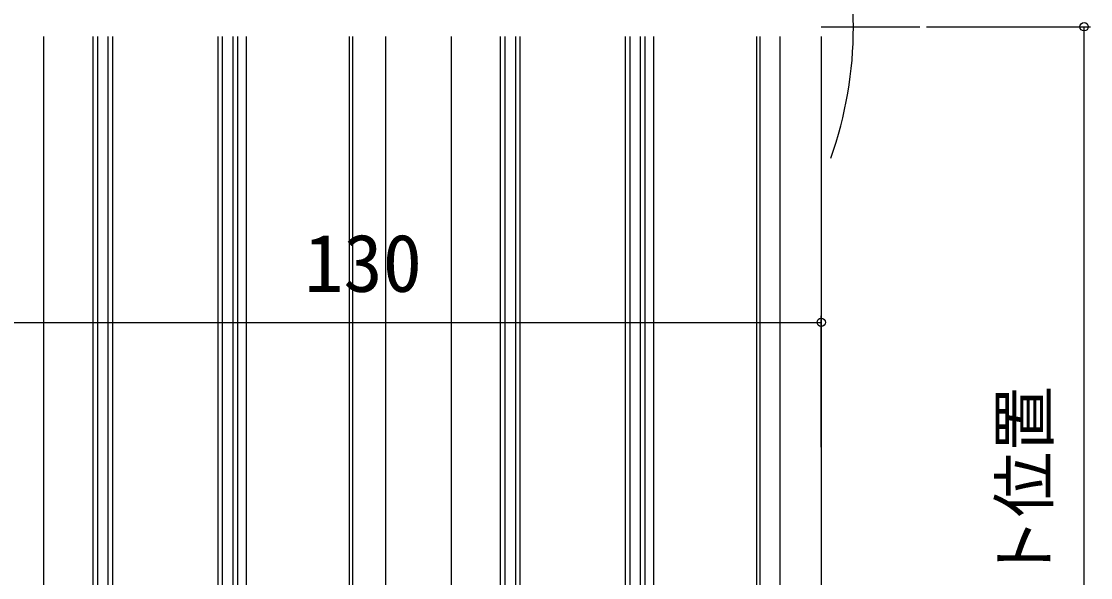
# Model space of a CAD drawing. Units: millimetres, scale not verified. Extents: x -525 to 525, y -783 to 779.
# Drawn here: x -366.7 to -204, y 113.3 to 198 of the extents above; entities that cross this region are included whole.
import ezdxf
from ezdxf.enums import TextEntityAlignment as Align

# ---------------------------------------------------------------- set-up
doc = ezdxf.new("R2010")
doc.units = ezdxf.units.MM
doc.header["$LTSCALE"] = 4
doc.layers.add('0-4_YKK_12', color=2, linetype='Continuous')
doc.layers.add('0-7_YKK_D', color=6, linetype='Continuous')
doc.styles.add('ＭＳ ゴシック', font='')
doc.styles.get('ＭＳ ゴシック').set_extended_font_data('MS Gothic')

msp = doc.modelspace()

# ---------------------------------------------------------------- linework, layer by layer
at = {"layer": '0-4_YKK_12'}
for p, q in [((-245, 197.2), (-230, 197.2)), ((-363.3, 76.2), (-363.3, 195.7)), ((-355.1, 78.2), (-355.1, 195.7)), ((-353.5, 78.2), (-353.5, 195.7)), ((-352.8, 78.2), (-352.8, 195.7)), ((-336.8, 78.2), (-336.8, 195.7)), ((-336.1, 78.2), (-336.1, 195.7)), ((-334.5, 78.2), (-334.5, 195.7)), ((-333.8, 78.2), (-333.8, 195.7)), ((-332.5, 195.7), (-332.5, 92.2)), ((-316.8, 91.701), (-316.8, 195.7)), ((-316.3, 73.701), (-316.3, 195.7)), ((-311.3, 195.7), (-311.3, 49.2)), ((-301.3, 195.7), (-301.3, 76.2)), ((-293.1, 78.2), (-293.1, 195.7)), ((-291.5, 78.2), (-291.5, 195.7)), ((-290.8, 78.2), (-290.8, 195.7)), ((-274.8, 78.2), (-274.8, 195.7)), ((-274.1, 78.2), (-274.1, 195.7)), ((-272.5, 78.2), (-272.5, 195.7)), ((-271.8, 78.2), (-271.8, 195.7)), ((-270.5, 195.7), (-270.5, 92.2)), ((-254.8, 91.701), (-254.8, 195.7)), ((-254.3, 73.701), (-254.3, 195.7)), ((-251.3, 195.7), (-251.3, 34.7)), ((-245, 195.7), (-245, 35.7))]:
    msp.add_line(p, q, dxfattribs=at)
for points in [[(-333.8, 78.2), (-355.8, 78.2), (-355.8, 195.7)], [(-271.8, 78.2), (-293.8, 78.2), (-293.8, 195.7)]]:
    msp.add_lwpolyline(points, dxfattribs=at)
msp.add_arc((-300.1, 197.2), 60, 340.52878, 19.47122, dxfattribs=at)
at = {"layer": '0-7_YKK_D'}
for p, q in [((-229, 197.2), (-204, 197.2)), ((-205, 36.2), (-205, 197.2)), ((-245, 133.2), (-245, 153.2)), ((-375, 152.2), (-245, 152.2))]:
    msp.add_line(p, q, dxfattribs=at)
for centre in [(-205, 197.2), (-245, 152.2)]:
    msp.add_circle(centre, 0.637, dxfattribs=at)

# ---------------------------------------------------------------- texts
at = {"layer": '0-7_YKK_D', "style": 'ＭＳ ゴシック'}
msp.add_text('130', height=8.798, dxfattribs=at).set_placement((-323.705, 154.2), align=Align.BOTTOM_LEFT)
msp.add_text('クレセント位置', height=7.331, rotation=90, dxfattribs=at).set_placement((-208.25, 72.524), align=Align.BOTTOM_LEFT)

doc.saveas('drawing.dxf')
